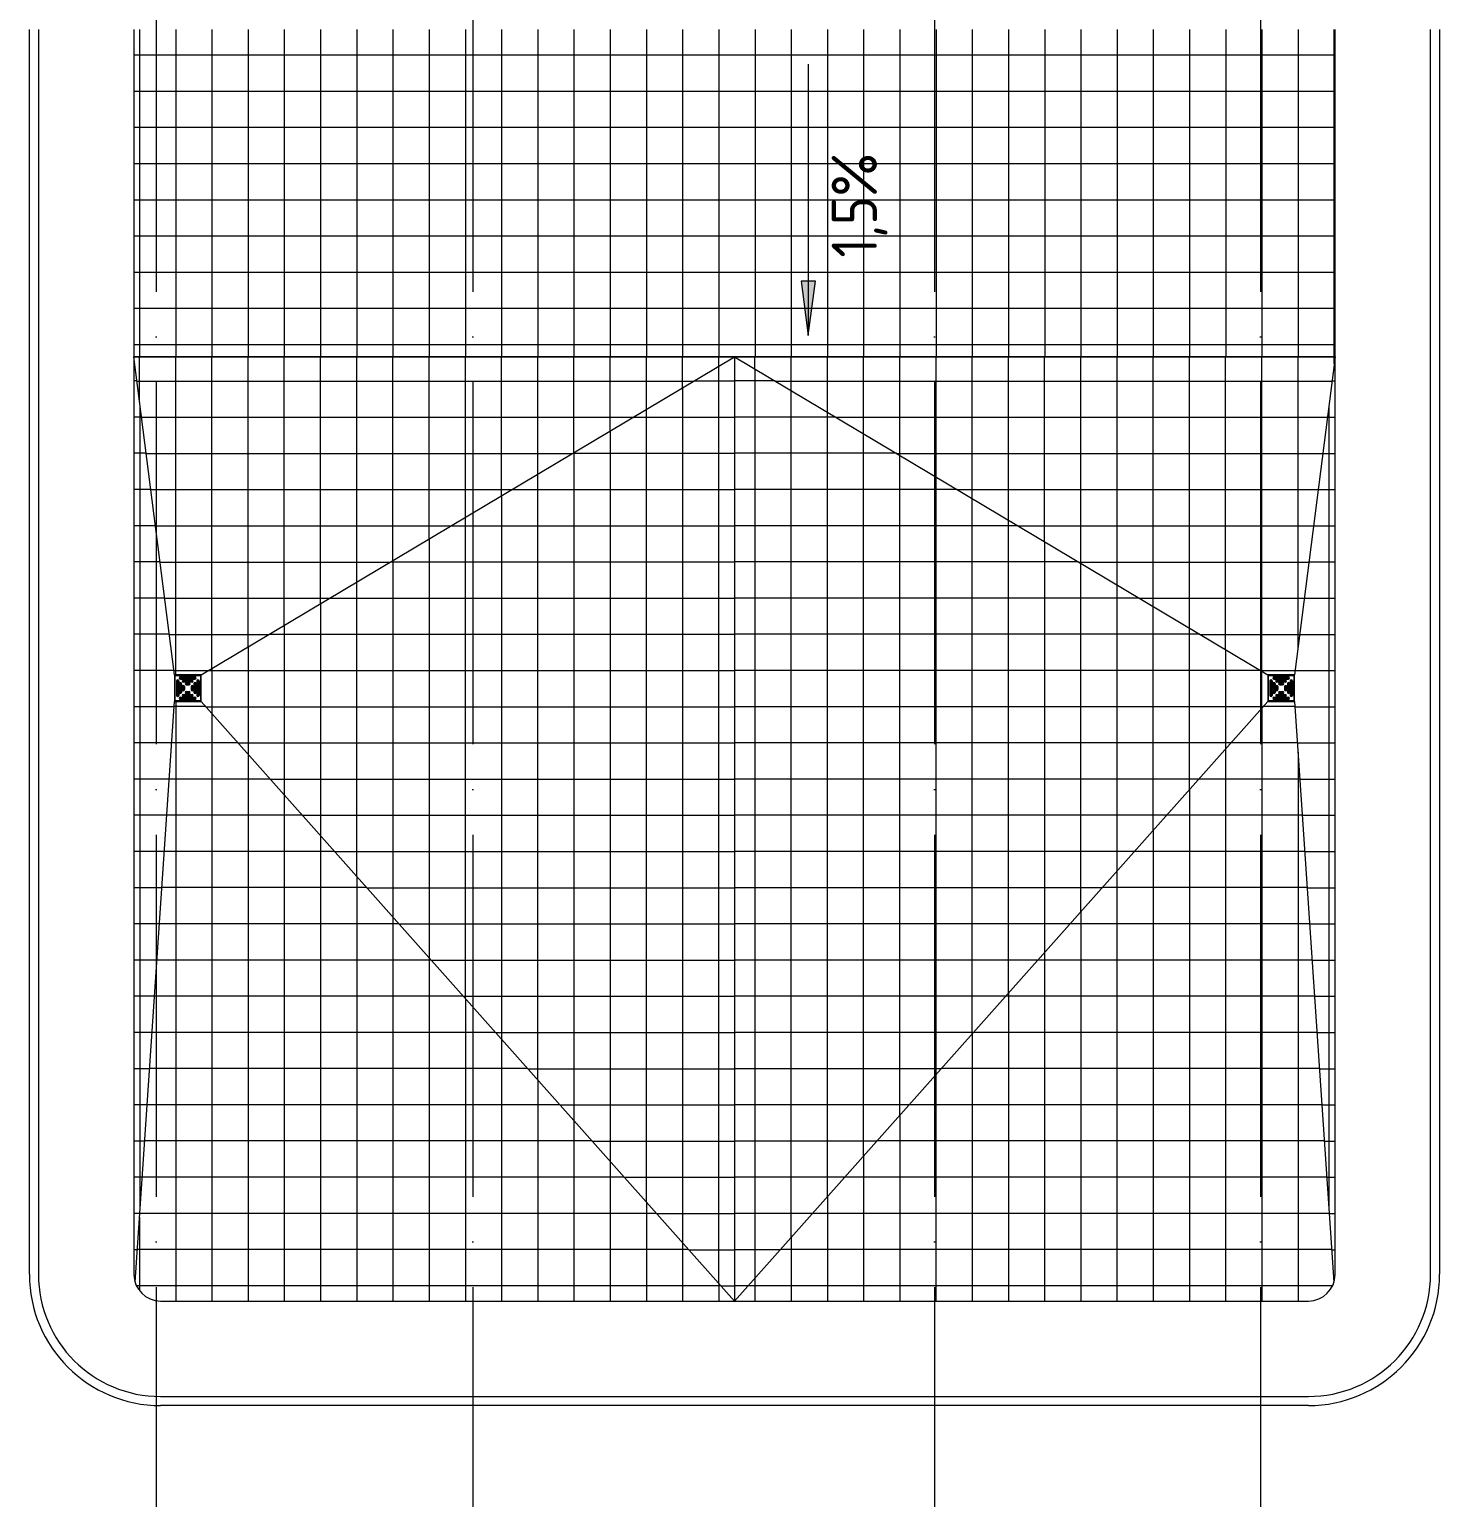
# Model space of a CAD drawing. Header units: millimetres. Extents: x -1073752 to 1436911, y -1379358 to 94781.
# Drawn here: x -892998 to -885208, y -1035170 to -1027058 of the extents above; entities that cross this region are included whole.
import ezdxf

# ---------------------------------------------------------------- set-up
doc = ezdxf.new("R2010")
doc.units = ezdxf.units.MM
doc.linetypes.add('ADSK_Линия сетки', pattern=[25, 20, -2.5, 0, -2.5])
for name, color, linetype, lineweight in [('Крыша', 7, 'Continuous', 9), ('Крыша штриховка', 7, 'Continuous', 9), ('Оборудование', 7, 'Continuous', 18), ('Оси', 252, 'Continuous', 9), ('Размеры', 250, 'Continuous', 9), ('Стены внутренние', 7, 'Continuous', 18)]:
    doc.layers.add(name, color=color, linetype=linetype, lineweight=lineweight)
doc.styles.add('GOST Common_2', font='', dxfattribs={"width": 0.9, "height": 250})
doc.styles.get('GOST Common_2').set_extended_font_data('GOST type B')

# ---------------------------------------------------------------- blocks, each defined once
blk = doc.blocks.new('2 этаж')
at = {"layer": 'Размеры', "true_color": 0x636466}
blk.add_hatch(color=251, dxfattribs=at).paths.add_polyline_path([(135028.6, -21033), (135068, -20732.9), (134989, -20733)])
at = {"layer": 'Крыша', "color": 251, "true_color": 0x636466}
for p, q in [((137931, -19341.3), (137931, -21148.7)), ((137931, -21148.7), (131303, -21150.8)), ((131303, -21149.8), (137939, -21149.8)), ((131527, -22907.3), (131303.1, -21150.8)), ((131675, -22907.3), (134621, -21149.8)), ((134621, -21149.8), (134621, -26367.8)), ((134621, -21149.8), (137567, -22907.3)), ((137939, -21149.8), (137715, -22907.3)), ((131675, -22907.3), (131527, -22907.3)), ((131527, -22907.3), (131527, -23055.3)), ((131675, -23055.3), (131675, -22907.3)), ((137567, -22907.3), (137567, -23055.3)), ((137715, -22907.3), (137567, -22907.3)), ((137715, -23055.3), (137715, -22907.3)), ((131310.1, -26263.1), (131527, -23055.3)), ((131527, -23055.3), (131675, -23055.3)), ((131675, -23055.3), (134621, -26367.8)), ((134621, -26367.8), (131675, -23055.3)), ((134621, -26367.8), (137567, -23055.3)), ((137567, -23055.3), (134621, -26367.8)), ((137567, -23055.3), (137715, -23055.3)), ((137715, -23055.3), (137931.9, -26263.1))]:
    blk.add_line(p, q, dxfattribs=at)
at = {"layer": 'Крыша штриховка', "color": 251, "linetype": 'Continuous', "true_color": 0x636466}
for p, q in [((131334.4, -19341.3), (131334.4, -21150.7)), ((131534.4, -19341.3), (131534.4, -21150.7)), ((131734.4, -19341.3), (131734.4, -21150.6)), ((131934.4, -19341.3), (131934.4, -21150.6)), ((132134.4, -19341.3), (132134.4, -21150.5)), ((132334.4, -19341.3), (132334.4, -21150.4)), ((132534.4, -19341.3), (132534.4, -21150.4)), ((132734.4, -19341.3), (132734.4, -21150.3)), ((132934.4, -19341.3), (132934.4, -21150.3)), ((133134.4, -19341.3), (133134.4, -21150.2)), ((133334.4, -19341.3), (133334.4, -21150.1)), ((133534.4, -19341.3), (133534.4, -21150.1)), ((133734.4, -19341.3), (133734.4, -21150)), ((133934.4, -19341.3), (133934.4, -21150)), ((134134.4, -19341.3), (134134.4, -21149.9)), ((134334.4, -19341.3), (134334.4, -21149.8)), ((134534.4, -19341.3), (134534.4, -21149.8)), ((134734.4, -19341.3), (134734.4, -21149.7)), ((134934.4, -19341.3), (134934.4, -21149.6)), ((135134.4, -19341.3), (135134.4, -21149.6)), ((135334.4, -19341.3), (135334.4, -21149.5)), ((135534.4, -19341.3), (135534.4, -21149.5)), ((135734.4, -19341.3), (135734.4, -21149.4)), ((135934.4, -19341.3), (135934.4, -21149.3)), ((136134.4, -19341.3), (136134.4, -21149.3)), ((136334.4, -19341.3), (136334.4, -21149.2)), ((136534.4, -19341.3), (136534.4, -21149.2)), ((136734.4, -19341.3), (136734.4, -21149.1)), ((136934.4, -19341.3), (136934.4, -21149)), ((137134.4, -19341.3), (137134.4, -21149)), ((137334.4, -19341.3), (137334.4, -21148.9)), ((137534.4, -19341.3), (137534.4, -21148.9)), ((137734.4, -19341.3), (137734.4, -21148.8)), ((137931, -19484.4), (131303, -19484.4)), ((137931, -19684.4), (131303, -19684.4)), ((137931, -19884.3), (131303, -19884.3)), ((137931, -20084.3), (131303, -20084.3)), ((137931, -20284.3), (131303, -20284.3)), ((137931, -20484.3), (131303, -20484.3)), ((137931, -20684.3), (131303, -20684.3)), ((137931, -20884.2), (131303, -20884.2)), ((137931, -21084.2), (131303, -21084.2)), ((131334.4, -21396.2), (131334.4, -21149.8)), ((131534.4, -22907.3), (131534.4, -21149.8)), ((131734.4, -22871.8), (131734.4, -21149.8)), ((131934.4, -22752.5), (131934.4, -21149.8)), ((132134.4, -22633.2), (132134.4, -21149.8)), ((132334.4, -22513.9), (132334.4, -21149.8)), ((132534.4, -22394.6), (132534.4, -21149.8)), ((132734.4, -22275.2), (132734.4, -21149.8)), ((132934.4, -22155.9), (132934.4, -21149.8)), ((133134.4, -22036.6), (133134.4, -21149.8)), ((133334.4, -21917.3), (133334.4, -21149.8)), ((133534.4, -21798), (133534.4, -21149.8)), ((133734.4, -21678.7), (133734.4, -21149.8)), ((133934.4, -21559.4), (133934.4, -21149.8)), ((134134.4, -21440), (134134.4, -21149.8)), ((134334.4, -21320.7), (134334.4, -21149.8)), ((134534.4, -21201.4), (134534.4, -21149.8)), ((134734.1, -21217.2), (134734.1, -21149.8)), ((134934.1, -21336.5), (134934.1, -21149.8)), ((135134.1, -21455.9), (135134.1, -21149.8)), ((135334.1, -21575.2), (135334.1, -21149.8)), ((135534.1, -21694.5), (135534.1, -21149.8)), ((135734.1, -21813.8), (135734.1, -21149.8)), ((135934.1, -21933.1), (135934.1, -21149.8)), ((136134.1, -22052.4), (136134.1, -21149.8)), ((136334.1, -22171.7), (136334.1, -21149.8)), ((136534.1, -22291.1), (136534.1, -21149.8)), ((136734.1, -22410.4), (136734.1, -21149.8)), ((136934.1, -22529.7), (136934.1, -21149.8)), ((137134.1, -22649), (137134.1, -21149.8)), ((137334.1, -22768.3), (137334.1, -21149.8)), ((137534.1, -22887.6), (137534.1, -21149.8)), ((137734.1, -22757.4), (137734.1, -21149.8)), ((137934.1, -21188.2), (137934.1, -21149.8)), ((134533.5, -21202), (134533.5, -26269.4)), ((134734.6, -26240.1), (134734.6, -21218)), ((131320, -21283.7), (131303, -21283.7)), ((131320.2, -21284.6), (134394.9, -21284.6)), ((134333.5, -21321.3), (134333.5, -26044.6)), ((134396.4, -21283.7), (134621, -21283.7)), ((134844.8, -21283.7), (134621, -21283.7)), ((134847.1, -21284.6), (137921.8, -21284.6)), ((137921.9, -21283.8), (137939, -21283.8)), ((134934.6, -26015.2), (134934.6, -21337.3)), ((131345.5, -21483.7), (131303, -21483.7)), ((131338.4, -25845), (131338.4, -21428)), ((131345.7, -21484.5), (134059.8, -21484.5)), ((134061.2, -21483.7), (134621, -21483.7)), ((134133.6, -21440.5), (134133.6, -25819.7)), ((135180.2, -21483.7), (134621, -21483.7)), ((135134.6, -25790.4), (135134.6, -21456.5)), ((135182.2, -21484.5), (137896.3, -21484.5)), ((137896.4, -21483.8), (137939, -21483.8)), ((137903.6, -21427.2), (137903.6, -25845)), ((133933.6, -21559.8), (133933.6, -25594.9)), ((135334.5, -25565.5), (135334.5, -21575.8)), ((131371, -21683.7), (131303, -21683.7)), ((131371.2, -21684.5), (133724.7, -21684.5)), ((133725.9, -21683.7), (134621, -21683.7)), ((133733.6, -21679.1), (133733.6, -25370)), ((135515.5, -21683.7), (134621, -21683.7)), ((135517.3, -21684.5), (137870.9, -21684.5)), ((135534.5, -25340.7), (135534.5, -21695.1)), ((137870.9, -21683.8), (137939, -21683.8)), ((133533.7, -21798.4), (133533.7, -25145.2)), ((135734.5, -25115.8), (135734.5, -21814.3)), ((131396.5, -21883.7), (131303, -21883.7)), ((131396.6, -21884.4), (133389.6, -21884.4)), ((133390.7, -21883.7), (134621, -21883.7)), ((135850.9, -21883.7), (134621, -21883.7)), ((135852.4, -21884.4), (137845.4, -21884.4)), ((137845.4, -21883.8), (137939, -21883.8)), ((133333.7, -21917.7), (133333.7, -24920.3)), ((135934.4, -24891), (135934.4, -21933.6)), ((133133.7, -22037), (133133.7, -24695.5)), ((136134.4, -24666.1), (136134.4, -22052.9)), ((131422, -22083.7), (131303, -22083.7)), ((131422.1, -22084.3), (133054.5, -22084.3)), ((133055.4, -22083.7), (134621, -22083.7)), ((136186.2, -22083.7), (134621, -22083.7)), ((136187.5, -22084.3), (137819.9, -22084.3)), ((137820, -22083.8), (137939, -22083.8)), ((132933.7, -22156.3), (132933.7, -24470.6)), ((136334.4, -24441.3), (136334.4, -22172.1)), ((131447.5, -22283.7), (131303, -22283.7)), ((131447.6, -22284.2), (132719.4, -22284.2)), ((132720.2, -22283.7), (134621, -22283.7)), ((132733.8, -22275.6), (132733.8, -24245.8)), ((136521.5, -22283.7), (134621, -22283.7)), ((136522.6, -22284.2), (137794.4, -22284.2)), ((136534.4, -24216.4), (136534.4, -22291.4)), ((137794.5, -22283.8), (137939, -22283.8)), ((132533.8, -22394.9), (132533.8, -24020.9)), ((136734.3, -23991.5), (136734.3, -22410.6)), ((131473, -22483.7), (131303, -22483.7)), ((131473.1, -22484.1), (132384.3, -22484.1)), ((132333.8, -22514.2), (132333.8, -23796.1)), ((132384.9, -22483.7), (134621, -22483.7)), ((136856.9, -22483.7), (134621, -22483.7)), ((136857.7, -22484.1), (137768.9, -22484.1)), ((136934.3, -23766.7), (136934.3, -22529.9)), ((137769, -22483.8), (137939, -22483.8)), ((132133.9, -22633.5), (132133.9, -23571.2)), ((131498.5, -22683.7), (131303, -22683.7)), ((131498.6, -22684), (132049.2, -22684)), ((132049.7, -22683.7), (134621, -22683.7)), ((137192.2, -22683.7), (134621, -22683.7)), ((137134.3, -23541.8), (137134.3, -22649.2)), ((137192.8, -22684), (137743.5, -22684)), ((137743.5, -22683.8), (137939, -22683.8)), ((131933.9, -22752.8), (131933.9, -23346.4)), ((137334.2, -23317), (137334.2, -22768.4)), ((131733.9, -22872.1), (131733.9, -23121.5)), ((131524, -22883.7), (131303, -22883.7)), ((131524, -22884), (131714.1, -22884)), ((131714.4, -22883.7), (134621, -22883.7)), ((137527.6, -22883.7), (134621, -22883.7)), ((137527.9, -22884), (137718, -22884)), ((137534.2, -23092.1), (137534.2, -22887.7)), ((137718, -22883.8), (137939, -22883.8)), ((131525.1, -23083.7), (131303, -23083.7)), ((131700, -23083.3), (131525.1, -23083.3)), ((131534.4, -23055.3), (131534.4, -26367.8)), ((131700.3, -23083.7), (134621, -23083.7)), ((137541.7, -23083.7), (134621, -23083.7)), ((137533.9, -23092.5), (137533.9, -26367.8)), ((137716.9, -23083.4), (137542, -23083.4)), ((137716.9, -23083.8), (137939, -23083.8)), ((131734.4, -23122.1), (131734.4, -26367.8)), ((131511.6, -23283.7), (131303, -23283.7)), ((131877.8, -23283.3), (131511.6, -23283.3)), ((131878.2, -23283.7), (134621, -23283.7)), ((131934.4, -23346.9), (131934.4, -26367.8)), ((137363.8, -23283.7), (134621, -23283.7)), ((137333.9, -23317.3), (137333.9, -26367.8)), ((137730.4, -23283.4), (137364.1, -23283.4)), ((137730.5, -23283.8), (137939, -23283.8)), ((137733.9, -23335), (137733.9, -26367.8)), ((131498, -23483.7), (131303, -23483.7)), ((132055.7, -23483.3), (131498.1, -23483.3)), ((132056.1, -23483.7), (134621, -23483.7)), ((137185.9, -23483.7), (134621, -23483.7)), ((137744, -23483.3), (137186.3, -23483.3)), ((137744, -23483.8), (137939, -23483.8)), ((132134.4, -23571.8), (132134.4, -26367.8)), ((137133.9, -23542.2), (137133.9, -26367.8)), ((131484.5, -23683.7), (131303, -23683.7)), ((132233.5, -23683.3), (131484.5, -23683.3)), ((132233.9, -23683.7), (134621, -23683.7)), ((137008.1, -23683.7), (134621, -23683.7)), ((137757.5, -23683.3), (137008.4, -23683.3)), ((137757.5, -23683.8), (137939, -23683.8)), ((136933.9, -23767.1), (136933.9, -26367.8)), ((132334.4, -23796.7), (132334.4, -26367.8)), ((131471, -23883.7), (131303, -23883.7)), ((132411.4, -23883.2), (131471, -23883.2)), ((132411.8, -23883.7), (134621, -23883.7)), ((136830.2, -23883.7), (134621, -23883.7)), ((137771, -23883.3), (136830.6, -23883.3)), ((137771, -23883.8), (137939, -23883.8)), ((136733.9, -23992), (136733.9, -26367.8)), ((131457.5, -24083.7), (131303, -24083.7)), ((132589.2, -24083.2), (131457.5, -24083.2)), ((132534.4, -24021.6), (132534.4, -26367.8)), ((132589.7, -24083.7), (134621, -24083.7)), ((136652.3, -24083.7), (134621, -24083.7)), ((137784.5, -24083.3), (136652.8, -24083.3)), ((137784.6, -24083.8), (137939, -24083.8)), ((132734.4, -24246.5), (132734.4, -26367.8)), ((136533.9, -24216.9), (136533.9, -26367.8)), ((131443.9, -24283.7), (131303, -24283.7)), ((132767.1, -24283.2), (131444, -24283.2)), ((132767.5, -24283.7), (134621, -24283.7)), ((136474.5, -24283.7), (134621, -24283.7)), ((137798, -24283.2), (136474.9, -24283.2)), ((137798.1, -24283.8), (137939, -24283.8)), ((131430.4, -24483.7), (131303, -24483.7)), ((132944.9, -24483.2), (131430.4, -24483.2)), ((132934.4, -24471.4), (132934.4, -26367.8)), ((132945.4, -24483.7), (134621, -24483.7)), ((136296.6, -24483.7), (134621, -24483.7)), ((137811.6, -24483.2), (136297.1, -24483.2)), ((136333.9, -24441.8), (136333.9, -26367.8)), ((137811.6, -24483.8), (137939, -24483.8)), ((131416.9, -24683.7), (131303, -24683.7)), ((133122.7, -24683.1), (131416.9, -24683.1)), ((133123.3, -24683.7), (134621, -24683.7)), ((133134.4, -24696.3), (133134.4, -26367.8)), ((136118.7, -24683.7), (134621, -24683.7)), ((137825.1, -24683.2), (136119.2, -24683.2)), ((136133.9, -24666.7), (136133.9, -26367.8)), ((137825.1, -24683.8), (137939, -24683.8)), ((131403.4, -24883.7), (131303, -24883.7)), ((133300.6, -24883.1), (131403.4, -24883.1)), ((133301.1, -24883.7), (134621, -24883.7)), ((135940.9, -24883.7), (134621, -24883.7)), ((135933.9, -24891.5), (135933.9, -26367.8)), ((137838.6, -24883.2), (135941.4, -24883.2)), ((137838.7, -24883.8), (137939, -24883.8)), ((133334.4, -24921.1), (133334.4, -26367.8)), ((131389.8, -25083.7), (131303, -25083.7)), ((133478.4, -25083.1), (131389.9, -25083.1)), ((133479, -25083.7), (134621, -25083.7)), ((133534.4, -25146), (133534.4, -26367.8)), ((135763, -25083.7), (134621, -25083.7)), ((135733.9, -25116.4), (135733.9, -26367.8)), ((137852.1, -25083.1), (135763.5, -25083.1)), ((137852.2, -25083.8), (137939, -25083.8)), ((131376.3, -25283.7), (131303, -25283.7)), ((133656.3, -25283.1), (131376.4, -25283.1)), ((133656.9, -25283.7), (134621, -25283.7)), ((135585.1, -25283.7), (134621, -25283.7)), ((137865.7, -25283.1), (135585.7, -25283.1)), ((137865.7, -25283.8), (137939, -25283.8)), ((133734.4, -25370.9), (133734.4, -26367.8)), ((135533.9, -25341.3), (135533.9, -26367.8)), ((131362.8, -25483.7), (131303, -25483.7)), ((133834.1, -25483), (131362.8, -25483)), ((133834.7, -25483.7), (134621, -25483.7)), ((135407.3, -25483.7), (134621, -25483.7)), ((137879.2, -25483.1), (135407.8, -25483.1)), ((137879.2, -25483.8), (137939, -25483.8)), ((133934.4, -25595.8), (133934.4, -26367.8)), ((135333.9, -25566.2), (135333.9, -26367.8)), ((131349.3, -25683.7), (131303, -25683.7)), ((134012, -25683), (131349.3, -25683)), ((134012.6, -25683.7), (134621, -25683.7)), ((135229.4, -25683.7), (134621, -25683.7)), ((137892.7, -25683.1), (135230, -25683.1)), ((137892.8, -25683.8), (137939, -25683.8)), ((135133.9, -25791.1), (135133.9, -26367.8)), ((134134.4, -25820.7), (134134.4, -26367.8)), ((131335.7, -25883.7), (131303, -25883.7)), ((131334.4, -25903.3), (131334.4, -26308.9)), ((134189.8, -25883), (131335.8, -25883)), ((134190.5, -25883.7), (134621, -25883.7)), ((135051.5, -25883.7), (134621, -25883.7)), ((137906.2, -25883.1), (135052.1, -25883.1)), ((137906.3, -25883.8), (137939, -25883.8)), ((134933.9, -26016), (134933.9, -26367.8)), ((131322.2, -26083.7), (131303, -26083.7)), ((134367.7, -26083), (131322.3, -26083)), ((134334.4, -26045.6), (134334.4, -26367.8)), ((134368.3, -26083.7), (134621, -26083.7)), ((134873.7, -26083.7), (134621, -26083.7)), ((137919.7, -26083), (134874.3, -26083)), ((137919.8, -26083.8), (137939, -26083.8)), ((134545.5, -26282.9), (131318.3, -26282.9)), ((134534.4, -26270.5), (134534.4, -26367.8)), ((134546.2, -26283.7), (134621, -26283.7)), ((134695.8, -26283.7), (134621, -26283.7)), ((137923.7, -26283), (134696.4, -26283)), ((134733.9, -26240.9), (134733.9, -26367.8))]:
    blk.add_line(p, q, dxfattribs=at)
at = {"layer": 'Оборудование', "color": 251, "true_color": 0x636466}
for p, q in [((131675, -22907.3), (131527, -22907.3)), ((131527, -22907.3), (131527, -23055.3)), ((131531, -23051.3), (131531, -22911.3)), ((131531, -22911.3), (131671, -22911.3)), ((131538.4, -22940.9), (131538.4, -23020.9)), ((131540.9, -22940.9), (131540.9, -23020.9)), ((131548.4, -22940.9), (131548.4, -23020.9)), ((131550.9, -22940.9), (131550.9, -23020.9)), ((131554.4, -22956.9), (131554.4, -23004.9)), ((131556.9, -22956.9), (131556.9, -23004.9)), ((131560.6, -22918.6), (131640.6, -22918.6)), ((131560.6, -22921.1), (131640.6, -22921.1)), ((131560.6, -22928.6), (131640.6, -22928.6)), ((131560.6, -22931.1), (131640.6, -22931.1)), ((131564.4, -22956.9), (131564.4, -23004.9)), ((131566.9, -22956.9), (131566.9, -23004.9)), ((131576.6, -22934.6), (131624.6, -22934.6)), ((131576.6, -22937.1), (131624.6, -22937.1)), ((131576.6, -22944.6), (131624.6, -22944.6)), ((131576.6, -22947.1), (131624.6, -22947.1)), ((131592.6, -22950.6), (131608.6, -22950.6)), ((131592.6, -22953.1), (131608.6, -22953.1)), ((131635.1, -22956.9), (131635.1, -23004.9)), ((131637.6, -22956.9), (131637.6, -23004.9)), ((131645.1, -22956.9), (131645.1, -23004.9)), ((131647.6, -22956.9), (131647.6, -23004.9)), ((131651.1, -22940.9), (131651.1, -23020.9)), ((131653.6, -22940.9), (131653.6, -23020.9)), ((131661.1, -22940.9), (131661.1, -23020.9)), ((131663.6, -22940.9), (131663.6, -23020.9)), ((131671, -22911.3), (131671, -23051.3)), ((131675, -23055.3), (131675, -22907.3)), ((137571, -23051.3), (137571, -22911.3)), ((137571, -22911.3), (137711, -22911.3)), ((137578.4, -22940.9), (137578.4, -23020.9)), ((137580.9, -22940.9), (137580.9, -23020.9)), ((137588.4, -22940.9), (137588.4, -23020.9)), ((137590.9, -22940.9), (137590.9, -23020.9)), ((137594.4, -22956.9), (137594.4, -23004.9)), ((137596.9, -22956.9), (137596.9, -23004.9)), ((137600.6, -22918.6), (137680.6, -22918.6)), ((137600.6, -22921.1), (137680.6, -22921.1)), ((137600.6, -22928.6), (137680.6, -22928.6)), ((137600.6, -22931.1), (137680.6, -22931.1)), ((137604.4, -22956.9), (137604.4, -23004.9)), ((137606.9, -22956.9), (137606.9, -23004.9)), ((137616.6, -22934.6), (137664.6, -22934.6)), ((137616.6, -22937.1), (137664.6, -22937.1)), ((137616.6, -22944.6), (137664.6, -22944.6)), ((137616.6, -22947.1), (137664.6, -22947.1)), ((137632.6, -22950.6), (137648.6, -22950.6)), ((137632.6, -22953.1), (137648.6, -22953.1)), ((137675.1, -22956.9), (137675.1, -23004.9)), ((137677.6, -22956.9), (137677.6, -23004.9)), ((137685.1, -22956.9), (137685.1, -23004.9)), ((137687.6, -22956.9), (137687.6, -23004.9)), ((137691.1, -22940.9), (137691.1, -23020.9)), ((137693.6, -22940.9), (137693.6, -23020.9)), ((137701.1, -22940.9), (137701.1, -23020.9)), ((137703.6, -22940.9), (137703.6, -23020.9)), ((137711, -22911.3), (137711, -23051.3)), ((131560.6, -23031.4), (131640.6, -23031.4)), ((131560.6, -23033.9), (131640.6, -23033.9)), ((131570.4, -22972.9), (131570.4, -22988.9)), ((131572.9, -22972.9), (131572.9, -22988.9)), ((131576.6, -23015.4), (131624.6, -23015.4)), ((131576.6, -23017.9), (131624.6, -23017.9)), ((131576.6, -23025.4), (131624.6, -23025.4)), ((131576.6, -23027.9), (131624.6, -23027.9)), ((131580.4, -22972.9), (131580.4, -22988.9)), ((131582.9, -22972.9), (131582.9, -22988.9)), ((131592.6, -22960.6), (131608.6, -22960.6)), ((131592.6, -22963.1), (131608.6, -22963.1)), ((131592.6, -22999.4), (131608.6, -22999.4)), ((131592.6, -23001.9), (131608.6, -23001.9)), ((131592.6, -23009.4), (131608.6, -23009.4)), ((131592.6, -23011.9), (131608.6, -23011.9)), ((131619.1, -22972.9), (131619.1, -22988.9)), ((131621.6, -22972.9), (131621.6, -22988.9)), ((131629.1, -22972.9), (131629.1, -22988.9)), ((131631.6, -22972.9), (131631.6, -22988.9)), ((137600.6, -23031.4), (137680.6, -23031.4)), ((137600.6, -23033.9), (137680.6, -23033.9)), ((137610.4, -22972.9), (137610.4, -22988.9)), ((137612.9, -22972.9), (137612.9, -22988.9)), ((137616.6, -23015.4), (137664.6, -23015.4)), ((137616.6, -23017.9), (137664.6, -23017.9)), ((137616.6, -23025.4), (137664.6, -23025.4)), ((137616.6, -23027.9), (137664.6, -23027.9)), ((137620.4, -22972.9), (137620.4, -22988.9)), ((137622.9, -22972.9), (137622.9, -22988.9)), ((137632.6, -22960.6), (137648.6, -22960.6)), ((137632.6, -22963.1), (137648.6, -22963.1)), ((137632.6, -22999.4), (137648.6, -22999.4)), ((137632.6, -23001.9), (137648.6, -23001.9)), ((137632.6, -23009.4), (137648.6, -23009.4)), ((137632.6, -23011.9), (137648.6, -23011.9)), ((137659.1, -22972.9), (137659.1, -22988.9)), ((137661.6, -22972.9), (137661.6, -22988.9)), ((137669.1, -22972.9), (137669.1, -22988.9)), ((137671.6, -22972.9), (137671.6, -22988.9)), ((131527, -23055.3), (131675, -23055.3)), ((131671, -23051.3), (131531, -23051.3)), ((131560.6, -23041.4), (131640.6, -23041.4)), ((131560.6, -23043.9), (131640.6, -23043.9)), ((137711, -23051.3), (137571, -23051.3)), ((137600.6, -23041.4), (137680.6, -23041.4)), ((137600.6, -23043.9), (137680.6, -23043.9))]:
    blk.add_line(p, q, dxfattribs=at)
for centre, radius, start, end in [((131544.6, -22940.9), 6.24, 0, 180), ((131544.6, -22940.9), 3.76, 0, 180), ((131560.6, -22924.9), 6.24, 90, 270), ((131560.6, -22956.9), 6.24, 0, 180), ((131560.6, -22924.9), 3.76, 90, 270), ((131560.6, -22956.9), 3.76, 0, 180), ((131576.6, -22940.9), 6.24, 90, 270), ((131576.6, -22940.9), 3.76, 90, 270), ((131592.6, -22956.9), 6.24, 90, 270), ((131592.6, -22956.9), 3.76, 90, 270), ((131608.6, -22956.9), 6.24, 270, 90), ((131608.6, -22956.9), 3.76, 270, 90), ((131624.6, -22940.9), 6.24, 270, 90), ((131624.6, -22940.9), 3.76, 270, 90), ((131641.4, -22956.9), 6.24, 0, 180), ((131641.4, -22956.9), 3.76, 0, 180), ((131640.6, -22924.9), 6.24, 270, 90), ((131640.6, -22924.9), 3.76, 270, 90), ((131657.4, -22940.9), 6.24, 0, 180), ((131657.4, -22940.9), 3.76, 0, 180), ((137584.6, -22940.9), 6.24, 0, 180), ((137584.6, -22940.9), 3.76, 0, 180), ((137600.6, -22924.9), 6.24, 90, 270), ((137600.6, -22956.9), 6.24, 0, 180), ((137600.6, -22924.9), 3.76, 90, 270), ((137600.6, -22956.9), 3.76, 0, 180), ((137616.6, -22940.9), 6.24, 90, 270), ((137616.6, -22940.9), 3.76, 90, 270), ((137632.6, -22956.9), 6.24, 90, 270), ((137632.6, -22956.9), 3.76, 90, 270), ((137648.6, -22956.9), 6.24, 270, 90), ((137648.6, -22956.9), 3.76, 270, 90), ((137664.6, -22940.9), 6.24, 270, 90), ((137664.6, -22940.9), 3.76, 270, 90), ((137681.4, -22956.9), 6.24, 0, 180), ((137681.4, -22956.9), 3.76, 0, 180), ((137680.6, -22924.9), 6.24, 270, 90), ((137680.6, -22924.9), 3.76, 270, 90), ((137697.4, -22940.9), 6.24, 0, 180), ((137697.4, -22940.9), 3.76, 0, 180), ((131544.6, -23020.9), 6.24, 180, 0), ((131544.6, -23020.9), 3.76, 180, 0), ((131560.6, -23004.9), 6.24, 180, 0), ((131560.6, -23037.6), 6.24, 90, 270), ((131560.6, -23004.9), 3.76, 180, 0), ((131560.6, -23037.6), 3.76, 90, 270), ((131576.6, -22972.9), 6.24, 0, 180), ((131576.6, -22988.9), 6.24, 180, 0), ((131576.6, -23021.6), 6.24, 90, 270), ((131576.6, -22972.9), 3.76, 0, 180), ((131576.6, -22988.9), 3.76, 180, 0), ((131576.6, -23021.6), 3.76, 90, 270), ((131592.6, -23005.6), 6.24, 90, 270), ((131592.6, -23005.6), 3.76, 90, 270), ((131608.6, -23005.6), 6.24, 270, 90), ((131608.6, -23005.6), 3.76, 270, 90), ((131625.4, -22972.9), 6.24, 0, 180), ((131625.4, -22988.9), 6.24, 180, 0), ((131625.4, -22972.9), 3.76, 0, 180), ((131625.4, -22988.9), 3.76, 180, 0), ((131624.6, -23021.6), 6.24, 270, 90), ((131624.6, -23021.6), 3.76, 270, 90), ((131641.4, -23004.9), 6.24, 180, 0), ((131641.4, -23004.9), 3.76, 180, 0), ((131640.6, -23037.6), 6.24, 270, 90), ((131640.6, -23037.6), 3.76, 270, 90), ((131657.4, -23020.9), 6.24, 180, 0), ((131657.4, -23020.9), 3.76, 180, 0), ((137584.6, -23020.9), 6.24, 180, 0), ((137584.6, -23020.9), 3.76, 180, 0), ((137600.6, -23004.9), 6.24, 180, 0), ((137600.6, -23037.6), 6.24, 90, 270), ((137600.6, -23004.9), 3.76, 180, 0), ((137600.6, -23037.6), 3.76, 90, 270), ((137616.6, -22972.9), 6.24, 0, 180), ((137616.6, -22988.9), 6.24, 180, 0), ((137616.6, -23021.6), 6.24, 90, 270), ((137616.6, -22972.9), 3.76, 0, 180), ((137616.6, -22988.9), 3.76, 180, 0), ((137616.6, -23021.6), 3.76, 90, 270), ((137632.6, -23005.6), 6.24, 90, 270), ((137632.6, -23005.6), 3.76, 90, 270), ((137648.6, -23005.6), 6.24, 270, 90), ((137648.6, -23005.6), 3.76, 270, 90), ((137665.4, -22972.9), 6.24, 0, 180), ((137665.4, -22988.9), 6.24, 180, 0), ((137665.4, -22972.9), 3.76, 0, 180), ((137665.4, -22988.9), 3.76, 180, 0), ((137664.6, -23021.6), 6.24, 270, 90), ((137664.6, -23021.6), 3.76, 270, 90), ((137681.4, -23004.9), 6.24, 180, 0), ((137681.4, -23004.9), 3.76, 180, 0), ((137680.6, -23037.6), 6.24, 270, 90), ((137680.6, -23037.6), 3.76, 270, 90), ((137697.4, -23020.9), 6.24, 180, 0), ((137697.4, -23020.9), 3.76, 180, 0)]:
    blk.add_arc(centre, radius, start, end, dxfattribs=at)
at = {"layer": 'Оси', "color": 251, "linetype": 'ADSK_Линия сетки', "ltscale": 100, "true_color": 0x636466}
for p, q in [((131426, 33711.4), (131426, -32265.4)), ((133176, 33711.4), (133176, -32265.4)), ((135726, 33711.4), (135726, -32265.4)), ((137526, 33711.4), (137526, -32265.4))]:
    blk.add_line(p, q, dxfattribs=at)
at = {"layer": 'Размеры', "color": 251, "lineweight": 20, "true_color": 0x636466}
blk.add_line((135028.2, -19533), (135028.6, -21033), dxfattribs=at)
at = {"layer": 'Размеры', "color": 251, "true_color": 0x636466}
for p, q in [((135068, -20732.9), (134989, -20733)), ((134989, -20733), (135028.6, -21033)), ((135028.6, -21033), (135068, -20732.9))]:
    blk.add_line(p, q, dxfattribs=at)
at = {"layer": 'Стены внутренние', "color": 251, "true_color": 0x636466}
for p, q in [((130726, -26219.8), (130726, -19341.3)), ((130776, -19341.3), (130776, -26219.8)), ((131303, -19341.3), (131303, -26219.8)), ((137939, -26219.8), (137939, -19341.3)), ((138466, -26219.8), (138466, -19341.3)), ((138516, -19341.3), (138516, -26219.8)), ((131451, -26367.8), (137791, -26367.8)), ((131451, -26894.8), (137791, -26894.8)), ((137791, -26944.8), (131451, -26944.8))]:
    blk.add_line(p, q, dxfattribs=at)
for centre, radius, start, end in [((131451, -26219.8), 725, 180, 270), ((131451, -26219.8), 675, 180, 270), ((131451, -26219.8), 148, 180, 270), ((137791, -26219.8), 148, 270, 0), ((137791, -26219.8), 675, 270, 0), ((137791, -26219.8), 725, 270, 0)]:
    blk.add_arc(centre, radius, start, end, dxfattribs=at)
at = {"layer": 'Размеры', "color": 251, "true_color": 0x636466, "style": 'GOST Common_2', "width": 0.9}
blk.add_text('1,5%%%', height=250, rotation=90, dxfattribs=at).set_placement((135407.8, -20602.1))

msp = doc.modelspace()

# ---------------------------------------------------------------- block references
msp.add_blockref('2 этаж', (-1023723.7, -1007716.5))

doc.saveas('drawing.dxf')
